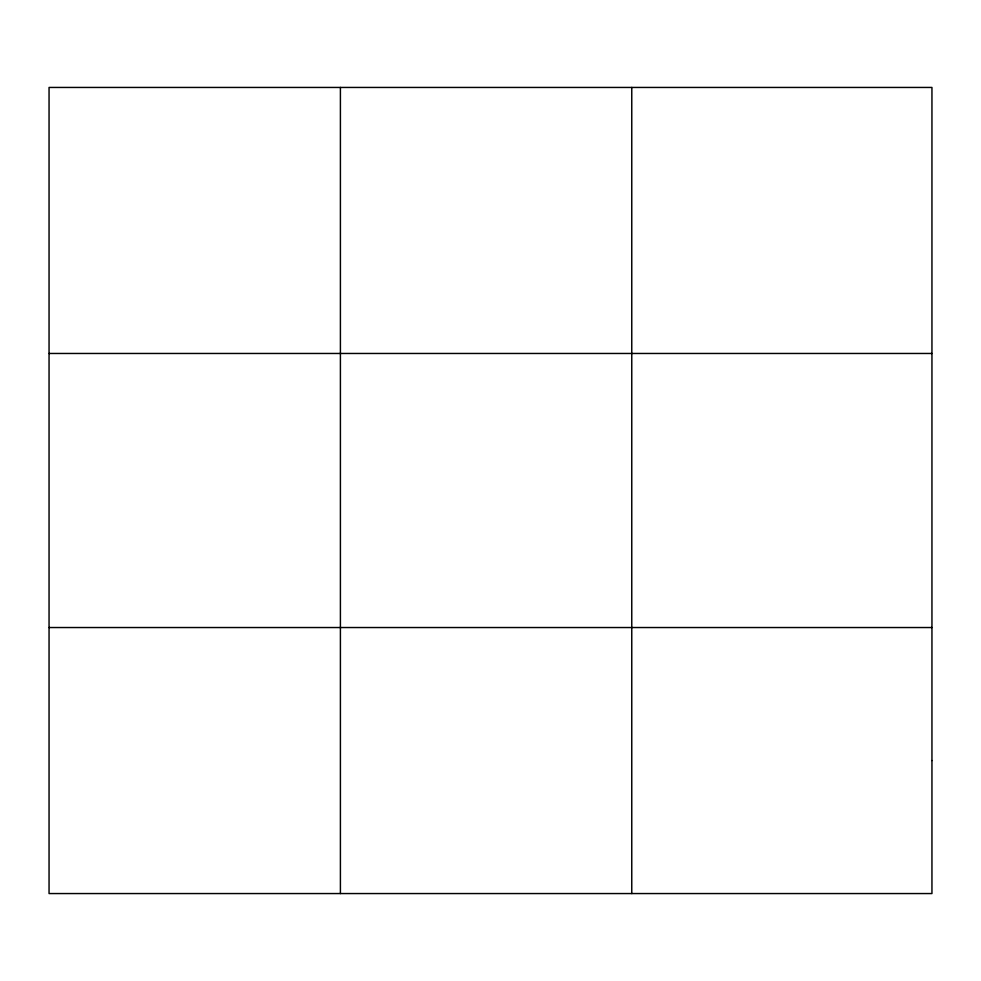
<?xml version="1.0" encoding="UTF-8"?>
<svg xmlns="http://www.w3.org/2000/svg" width="981" height="981" viewBox="0 0 981 981"><rect width="100%" height="100%" fill="white"/><g stroke="black" fill="none" stroke-linecap="round" stroke-linejoin="round"><path stroke-width="1.47" d="M340.407 87.444L340.407 893.556M631.764 87.444L631.764 893.556M49.05 353.467L931.95 353.467M49.05 627.533L931.95 627.533M931.95 760.545L931.95 893.556L49.05 893.556L49.05 87.444L931.95 87.444L931.95 760.545"/></g></svg>
